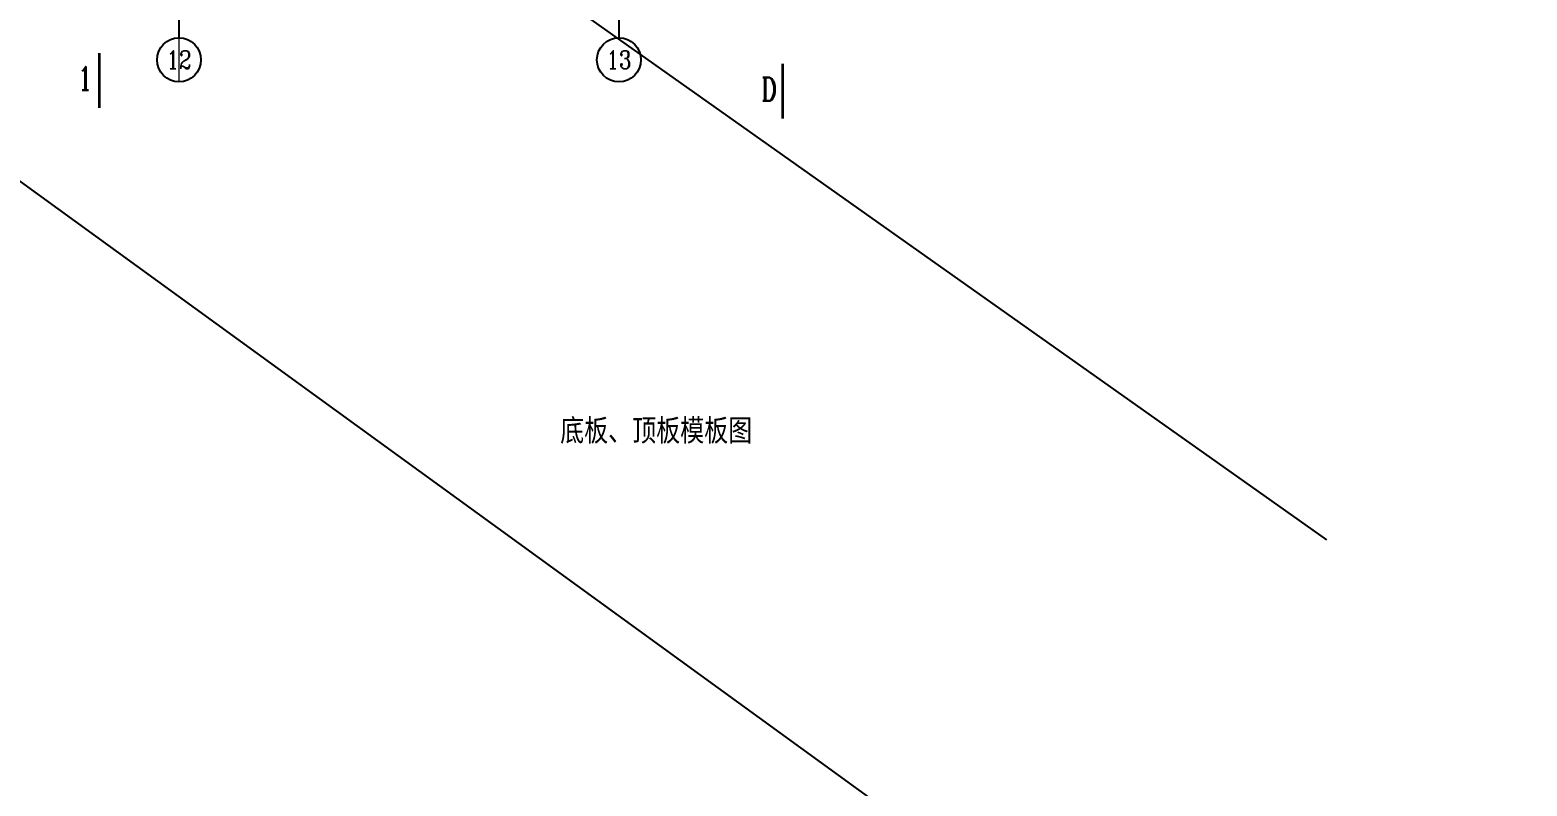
# Model space of a CAD drawing. Header units: millimetres. Extents: x -897614 to 191467, y -439928 to 101803.
# Drawn here: x -807098 to -779873, y -66810 to -53073 of the extents above; entities that cross this region are included whole.
import ezdxf
from ezdxf.enums import TextEntityAlignment as Align

# ---------------------------------------------------------------- set-up
doc = ezdxf.new("R2010")
doc.units = ezdxf.units.MM
doc.header["$LTSCALE"] = 1000
doc.linetypes.add('ACAD_ISO04W100', pattern=[30, 24, -3, 0, -3])
for name, color, linetype in [('AXIS', 3, 'Continuous'), ('DIM_SYMB', 3, 'Continuous'), ('TM', 7, 'Continuous'), ('备注', 1, 'Continuous')]:
    doc.layers.add(name, color=color, linetype=linetype)
doc.layers.add('AXIS_TEXT', color=7, linetype='Continuous', lineweight=18)
doc.layers.add('DOTE', color=8, linetype='ACAD_ISO04W100', lineweight=9)
doc.layers.add('DY', color=1, linetype='Continuous', plot=False)
doc.styles.add('_TCH_AXIS', font='COMPLEX', dxfattribs={"bigfont": 'GBCBIG'})
doc.styles.add('_TCH_LABEL', font='COMPLEX', dxfattribs={"bigfont": 'GBCBIG'})
doc.styles.add('COMPLEX', font='COMPLEX')
doc.styles.add('TK-HZ-ST', font='', dxfattribs={"width": 0.8})
doc.styles.get('TK-HZ-ST').set_extended_font_data('SimSun')

# ---------------------------------------------------------------- blocks, each defined once
blk = doc.blocks.new('_axiso')
blk.add_circle((0, 0), 0.5)
at = {"layer": 'AXIS_TEXT', "style": 'COMPLEX', "width": 1.041667}
blk.add_attdef('A', text='', height=0.56, dxfattribs=at).set_placement((-0.25, -0.28), (0.25, -0.28), align=Align.FIT)

msp = doc.modelspace()

# ---------------------------------------------------------------- linework, layer by layer
at = {"layer": 'AXIS'}
for p, q in [((-804387.84766, -51394.9661, 0), (-804387.84766, -53214.81606, 0)), ((-796387.84766, -51394.9661, 0), (-796387.84766, -53214.81606, 0))]:
    msp.add_line(p, q, dxfattribs=at)
at = {"layer": 'DIM_SYMB', "const_width": 50, "elevation": 0}
msp.add_lwpolyline([(-805834.84121, -53489.66708), (-805834.84121, -54489.66708)], dxfattribs=at)
at = {"layer": 'DIM_SYMB', "const_width": 50}
msp.add_lwpolyline([(-793409.14002, -53685.96997), (-793409.14002, -54685.96997)], dxfattribs=at)
at = {"layer": 'DOTE', "ltscale": 0.1}
msp.add_line((-804387.84766, -37413.04954, 0), (-804387.84766, -53997.39275, 0), dxfattribs=at)
at = {"layer": 'DY'}
msp.add_line((-665796.93925, -158342.98831), (-897614.31872, 9634.60665), dxfattribs=at)
at = {"layer": '备注', "color": 1}
msp.add_line((-857772.83613, -9838.62051), (-783522.83613, -62338.62051), dxfattribs=at)

# ---------------------------------------------------------------- block references
at = {"layer": 'AXIS'}
ref = msp.add_blockref('_axiso', (-804387.84766, -53614.81606, 0), dxfattribs=dict(at, xscale=800, yscale=800, zscale=800))
ref.add_attrib('A', '12', dxfattribs={"layer": 'AXIS_TEXT', "ltscale": 10, "height": 328.445495, "style": '_TCH_AXIS'}).set_placement((-804614.63145, -53779.03881, 0), (-804161.06386, -53779.03881, 0), align=Align.FIT)
ref = msp.add_blockref('_axiso', (-796387.84766, -53614.81606, 0), dxfattribs=dict(at, xscale=800, yscale=800, zscale=800))
ref.add_attrib('A', '13', dxfattribs={"layer": 'AXIS_TEXT', "ltscale": 10, "height": 328.445495, "style": '_TCH_AXIS'}).set_placement((-796614.63145, -53779.03881, 0), (-796161.06386, -53779.03881, 0), align=Align.FIT)

# ---------------------------------------------------------------- texts
at = {"layer": 'DIM_SYMB', "style": '_TCH_LABEL', "width": 0.705882}
for s, p in [('1', (-806224.53161, -54167.07659, 0)), ('D', (-793798.83042, -54363.37949))]:
    msp.add_text(s, height=425, dxfattribs=at).set_placement(p)
at = {"layer": 'TM', "style": 'TK-HZ-ST', "width": 0.8}
msp.add_text('底板、顶板模板图', height=400, rotation=359.999999146, dxfattribs=at).set_placement((-795710.33613, -60338.62051, 0), align=Align.MIDDLE)

doc.saveas('drawing.dxf')
